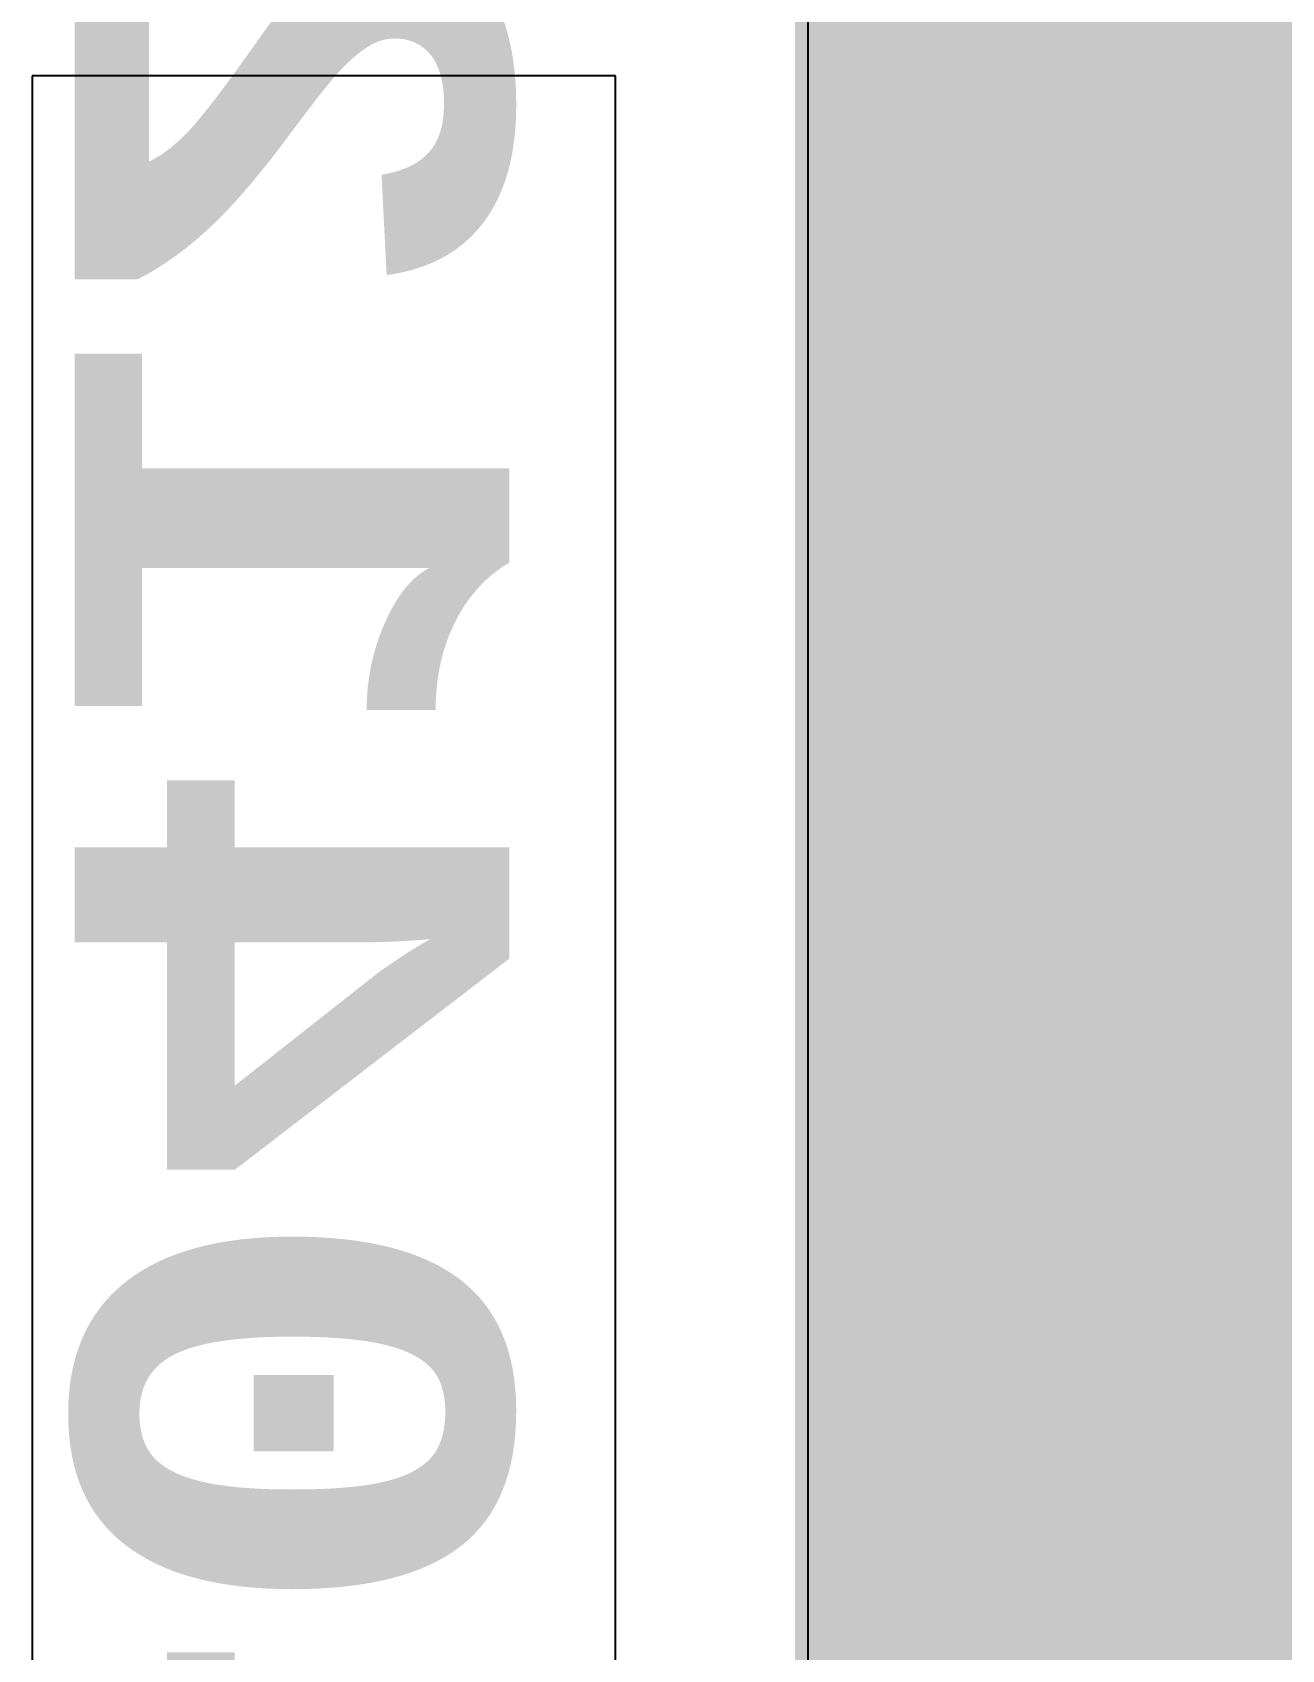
# Model space of a CAD drawing. Header units: inches. Extents: x -0.5 to 14, y -0.2 to 4.7.
# Drawn here: x 1.1536 to 1.326, y 1.108 to 1.3311 of the extents above; entities that cross this region are included whole.
import ezdxf

# ---------------------------------------------------------------- set-up
doc = ezdxf.new("R2010")
doc.units = ezdxf.units.IN
doc.header["$MEASUREMENT"] = 0
for name, color, linetype in [('Board_outline', 56, 'Continuous'), ('Bottom Layer', 5, 'Continuous'), ('Bottom Overlay', 54, 'Continuous'), ('GND', 16, 'Continuous'), ('Keep-Out Layer', 6, 'Continuous'), ('POWER', 76, 'Continuous'), ('Top Layer', 1, 'Continuous'), ('Top Overlay', 2, 'Continuous')]:
    doc.layers.add(name, color=color, linetype=linetype)
doc.styles.add('Courier New_Bold', font='', dxfattribs={"height": 0.2})
doc.styles.get('Courier New_Bold').set_extended_font_data('Courier New', bold=True)

# ---------------------------------------------------------------- blocks, each defined once
blk = doc.blocks.new('41_SMD_M______21')
at = {"layer": 'Keep-Out Layer'}
blk.add_hatch(color=6, dxfattribs=at).paths.add_polyline_path([(-0.356, 0.40497), (0.356, 0.40497), (0.356, 0.64497), (-0.356, 0.64497)])
at = {"layer": 'Top Overlay'}
blk.add_lwpolyline([(-0.35809, 0.40331, 0.005, 0.005, 0), (0.35771, 0.40331, 0.005, 0.005, 0)], format="xyseb", dxfattribs=at)

msp = doc.modelspace()

# ---------------------------------------------------------------- linework, layer by layer
at = {"layer": 'Board_outline'}
for points in [[(1.27384, -0.07282, 0.03, 0.03, 0), (1.27384, 1.68557, 0.03, 0.03, 0)], [(1.27394, -0.07282, 0.03, 0.03, 0), (1.27394, 1.68557, 0.03, 0.03, 0)]]:
    msp.add_lwpolyline(points, format="xyseb", dxfattribs=at)
at = {"layer": 'Bottom Layer'}
for p, q in [((1.2606, 1.68557), (1.2606, -0.07282)), ((1.23409, 1.32514), (1.1536, 1.32514)), ((1.1536, 1.32514), (1.1536, 0.86514)), ((1.23409, 0.86514), (1.23409, 1.32514))]:
    msp.add_line(p, q, dxfattribs=at)
at = {"layer": 'Bottom Overlay'}
msp.add_lwpolyline([(1.27394, -0.07282, 0.03, 0.03, 0), (1.27394, 1.68557, 0.03, 0.03, 0)], format="xyseb", dxfattribs=at)
at = {"layer": 'GND'}
msp.add_line((1.2606, 1.68557), (1.2606, -0.07282), dxfattribs=at)
at = {"layer": 'Keep-Out Layer'}
msp.add_lwpolyline([(1.27394, -0.07282, 0.00616, 0.00616, 0), (1.27394, 1.68557, 0.00616, 0.00616, 0)], format="xyseb", dxfattribs=at)
msp.add_lwpolyline([(1.27394, -0.07282, 0.00616, 0.00616, 0), (1.27394, 1.68557, 0.00616, 0.00616, 0)], format="xyseb", dxfattribs=at)
at = {"layer": 'POWER'}
msp.add_line((1.2606, 1.68557), (1.2606, 0.31001), dxfattribs=at)
at = {"layer": 'Top Layer'}
msp.add_line((1.2606, 1.68557), (1.2606, -0.07282), dxfattribs=at)
at = {"layer": 'Top Overlay'}
msp.add_lwpolyline([(1.27384, -0.07282, 0.03, 0.03, 0), (1.27384, 1.68557, 0.03, 0.03, 0)], format="xyseb", dxfattribs=at)

# ---------------------------------------------------------------- block references
at = {"rotation": 270}
msp.add_blockref('41_SMD_M______21', (0.87039, 1.10579), dxfattribs=at)

# ---------------------------------------------------------------- texts
at = {"layer": 'Bottom Layer', "style": 'Courier New_Bold', "text_generation_flag": 2}
msp.add_text('20240412-V1.2', height=0.06, rotation=270, dxfattribs=at).set_placement((1.15944, 0.87014))

doc.saveas('drawing.dxf')
